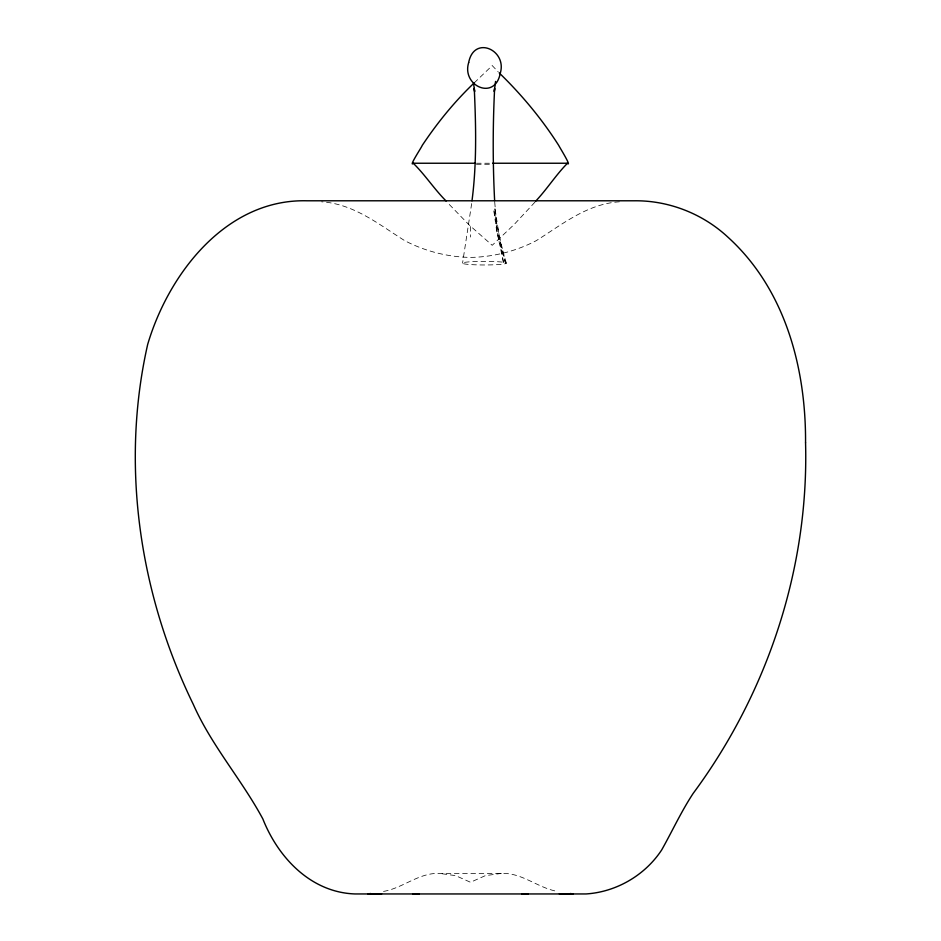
<?xml version="1.0" encoding="UTF-8"?>
<svg xmlns="http://www.w3.org/2000/svg" width="941" height="941" viewBox="0 0 941 941"><rect width="100%" height="100%" fill="white"/><g stroke="black" fill="none" stroke-linecap="round" stroke-linejoin="round"><path stroke-width="0.71" stroke-dasharray="4.71 3.53" d="M471.664 203.585L462.56 263.162M534.947 202.15L514.421 224.229L492.214 245.307L469.03 224.828L446.857 201.974M474.229 82.879L492.214 65.588L498.189 71.869M383.528 891.409C403.136 888.022 419.039 872.507 439.612 873.401L501.388 873.401C521.961 872.507 537.864 888.022 557.472 891.409M619.437 201.797C587.196 203.856 562.295 224.358 536.252 240.673C515.997 251.235 493.331 257.011 470.5 257.422C447.669 257.011 425.003 251.235 404.748 240.673C378.705 224.358 353.804 203.856 321.563 201.797M501.388 873.401L485.321 875.659L470.5 882.27L455.679 875.659L439.612 873.401M476.487 163.24L491.12 163.24M476.428 164.287L491.084 164.287M506.34 263.162L497.236 231.404L494.731 202.209M470.5 226.522L470.5 237.05M505.599 263.633L496.801 231.909L493.672 209.584L505.599 263.633A21.89 1.8 0 0 1 468.971 264.445A21.89 1.8 0 0 1 478.781 261.422A21.89 1.8 0 0 1 505.599 263.633M503.411 262.257L496.801 230.898L494.743 207.22L503.411 262.257"/><path stroke-width="1.41" d="M471.994 200.774C476.864 163.487 475.958 125.859 474.276 88.407L474.629 91.536L473.523 82.867M495.554 81.42L494.284 91.536L494.625 88.407C492.766 125.835 492.719 163.311 494.637 200.751M499.165 72.869C521.726 94.759 541.969 119.048 558.825 145.584C558.601 145.632 572.516 167.91 567.223 163.24L566.635 164.122C555.578 175.473 546.768 189.423 535.723 201.115M474.229 82.879C454.503 101.628 437.2 122.93 422.121 145.584C422.65 145.632 407.782 168.086 413.546 163.24L475.017 163.24M367.919 893.915L370.778 893.527M412.734 893.95L419.215 893.915M370.448 893.95L381.67 893.915M492.578 163.24L567.223 163.24M559.33 893.915L570.552 893.95M521.784 893.915L528.266 893.95M570.222 893.527L573.081 893.915M446.093 200.986C434.589 189.494 425.532 175.496 414.193 164.169L413.546 163.24M805.555 442.799C808.942 568.176 767.585 692.87 693.176 793.392C681.272 811.448 672.274 831.15 661.676 849.946C645.008 875.318 616.308 892.009 586.031 893.95L354.969 893.95C310.871 892.433 278.171 857.663 262.833 818.905C241.602 779.454 211.466 745.543 193.258 704.291C139.386 593.806 120.377 464.748 147.69 344.371C168.639 273.619 226.169 198.763 306.895 200.786L634.105 200.786C668.522 200.315 702.598 213.631 727.793 237.05C785.112 288.969 805.99 367.731 805.555 442.799M468.677 62.565C461.384 85.854 494.954 101.169 500.224 73.386C507.517 50.096 473.946 34.782 468.677 62.565"/></g></svg>
